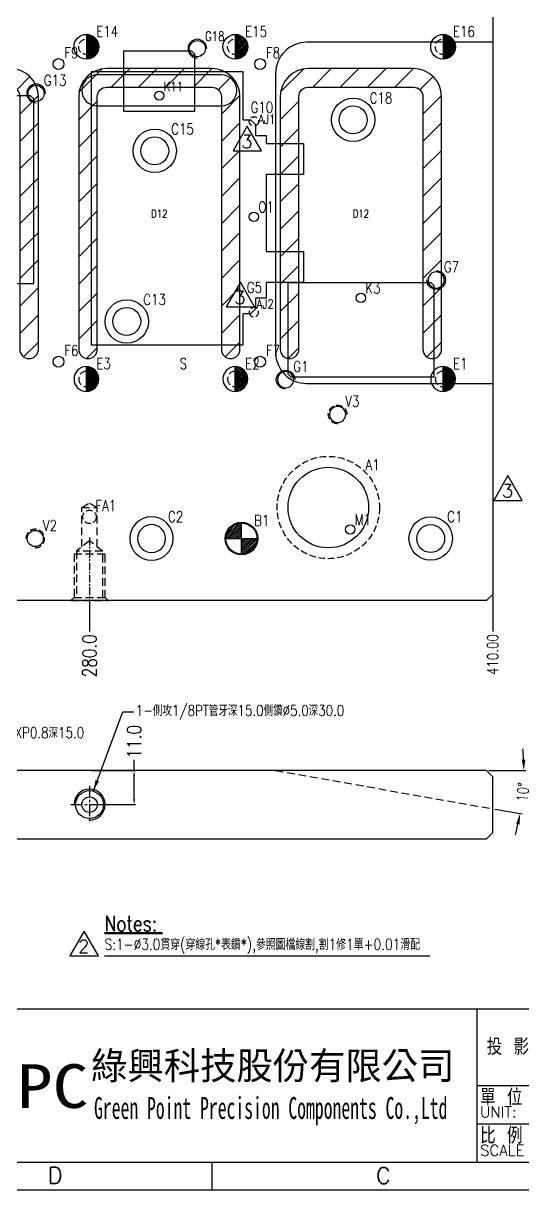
# Model space of a CAD drawing. Extents: x 13099 to 13821, y -3003 to -1672.
# Drawn here: x 13416.3 to 13577.3, y -3002.9 to -2626.9 of the extents above; entities that cross this region are included whole.
import ezdxf
from ezdxf.enums import TextEntityAlignment as Align

# ---------------------------------------------------------------- set-up
doc = ezdxf.new("R2010")
doc.units = 0
doc.header["$MEASUREMENT"] = 0
for name, pattern in [('CENTER', [2, 1.25, -0.25, 0.25, -0.25]), ('DASHED', [0.75, 0.5, -0.25]), ('LIFE-1', [0.5, 0.35, -0.15])]:
    doc.linetypes.add(name, pattern=pattern)
doc.layers.get('0').update_dxf_attribs({"linetype": 'CONTINUOUS'})
doc.layers.get('Defpoints').update_dxf_attribs({"linetype": 'CONTINUOUS'})
for name, color, linetype in [('-D', 4, 'CONTINUOUS'), ('-D1', 1, 'CONTINUOUS'), ('-DDASH', 222, 'DASHED'), ('-DDIM', 6, 'CONTINUOUS'), ('BORD', 4, 'CONTINUOUS'), ('GG', 1, 'LIFE-1'), ('M2', 7, 'CONTINUOUS'), ('MHAT', 5, 'CONTINUOUS'), ('MM', 1, 'CONTINUOUS'), ('WIR', 4, 'CONTINUOUS')]:
    doc.layers.add(name, color=color, linetype=linetype)
doc.styles.add('AEH', font='ROMANS.shx', dxfattribs={"width": 0.8, "bigfont": 'ae.shx'})
doc.styles.add('ROMANS', font='ROMANS')
doc.styles.add('型式1', font='KAIU.TTF', dxfattribs={"width": 0.8})
doc.dimstyles.get("Standard").update_dxf_attribs({"dimtxt": 2.5, "dimasz": 1.8, "dimexe": 0.5, "dimexo": 0.5, "dimgap": 0.6, "dimtad": 0, "dimzin": 0, "dimdsep": 46, "dimtxsty": 'AEH', "dimcen": 0, "dimclrd": 256, "dimazin": 0, "dimtp": -0.008, "dimtm": 0.005, "dimtfac": 0.5, "dimtdec": 3, "dimtofl": 0, "dimtmove": 0, "dimatfit": 3, "dimfxl": 0, "dimtolj": 1, "dimtzin": 0, "dimlwd": -1, "dimlwe": -1, "dimarcsym": 0})

# ---------------------------------------------------------------- blocks, each defined once
blk = doc.blocks.new('A3BORD')
at = {"layer": 'BORD', "color": 7}
blk.add_line((1115.29, -569.3), (1115.29, -574.3), dxfattribs=at)
blk.add_lwpolyline([(900.74, -291.41), (900.74, -574.3), (1310.29, -574.3), (1310.29, -291.41)], close=True, dxfattribs=at)
at = {"layer": 'BORD'}
blk.add_lwpolyline([(905.74, -296.41), (905.74, -569.3), (1305.29, -569.3), (1305.29, -296.41)], close=True, dxfattribs=at)
at = {"layer": 'BORD', "color": 7, "style": 'ROMANS'}
for s, p in [('D', (1085.29, -573.17)), ('C', (1145.29, -573.22))]:
    blk.add_text(s, height=3, dxfattribs=at).set_placement(p)
blk = doc.blocks.new('-A30')
at = {"layer": 'BORD', "color": 4}
for p, q in [((404.55, 33), (5, 33)), ((263, 33), (263, 5)), ((404.55, 19), (263, 19)), ((404.55, 12), (263, 12))]:
    blk.add_line(p, q, dxfattribs=at)
blk.add_blockref('A3BORD', (-900.74, 574.3), dxfattribs=at)
at = {"layer": 'BORD', "color": 4, "ltscale": 6, "style": 'AEH'}
blk.add_text('投 影', height=3, dxfattribs=at).set_placement((264.81, 27.64), align=Align.TOP_LEFT)
at = {"layer": 'BORD', "color": 7, "style": '型式1', "width": 0.939233}
blk.add_text('綠興科技股份有限公司', height=5, dxfattribs=at).set_placement((192.48, 20.17), (258.9, 20.17), align=Align.FIT)
at = {"layer": 'BORD', "color": 7, "ltscale": 6, "style": '型式1', "width": 1.15345}
blk.add_text('GPPC', height=8, dxfattribs=at).set_placement((165.84, 14.94), (191.95, 14.94), align=Align.FIT)
at = {"layer": 'BORD', "color": 2, "style": '型式1', "width": 0.571104}
blk.add_text('Green Point Precision Components Co.,Ltd', height=4, dxfattribs=at).set_placement((193, 12.94), (257.62, 12.94), align=Align.FIT)
at = {"layer": 'BORD', "ltscale": 6, "style": 'AEH'}
for s, p in [('單 位', (263.6, 18.4)), ('比 例', (263.6, 11.4))]:
    blk.add_text(s, height=3, dxfattribs=at).set_placement(p, align=Align.TOP_LEFT)
at = {"layer": 'BORD', "color": 2, "ltscale": 6, "style": 'AEH'}
for s, p in [('UNIT:', (263.6, 12.6)), ('SCALE', (263.6, 5.6))]:
    blk.add_text(s, height=2, dxfattribs=at).set_placement(p, align=Align.BOTTOM_LEFT)
blk = doc.blocks.new('G-D1')
at = {"layer": 'MM', "color": 2, "ltscale": 6}
blk.add_circle((0, 0), 2.6, dxfattribs=at)
at = {"layer": 'MM', "ltscale": 6}
blk.add_arc((0, 0), 3, 90, 0, dxfattribs=at)
at = {"layer": 'M2', "ltscale": 6, "style": 'AEH', "flags": 3}
for tag in ['REMARK', 'LMODE', 'LDEPTH', 'LTAPE', 'LOSIZE', 'LSIZE', 'LITEM']:
    blk.add_attdef(tag, text='', height=0.01, dxfattribs=at).set_placement((0, 0), align=Align.CENTER)
blk = doc.blocks.new('C-D1')
at = {"layer": 'MM', "color": 2, "ltscale": 6}
for radius in [7, 4.5]:
    blk.add_circle((0, 0), radius, dxfattribs=at)
at = {"layer": 'M2', "ltscale": 6, "style": 'AEH', "flags": 3}
for tag in ['LTAPE', 'REMARK', 'LDEPTH', 'LOSIZE', 'LSIZE', 'LITEM']:
    blk.add_attdef(tag, text='', height=0.01, dxfattribs=at).set_placement((0, 0), align=Align.CENTER)
blk = doc.blocks.new('c10w')
at = {"layer": 'WIR'}
blk.add_circle((0, 0), 5, dxfattribs=at)
blk = doc.blocks.new('A-D20')
at = {"layer": 'GG', "color": 7, "ltscale": 6}
blk.add_circle((0, 0), 16.5, dxfattribs=at)
at = {"layer": 'WIR', "ltscale": 6, "xscale": 2.599999999999994, "yscale": 2.600000000000001, "zscale": 2.6}
blk.add_blockref('c10w', (0, 0), dxfattribs=at)
at = {"layer": 'M2', "ltscale": 6, "style": 'AEH', "flags": 3}
for tag in ['QSIZE', 'LITEM', 'DSIZE2', 'DSIZE1', 'LMODE', 'LSIZE', 'REMARK', 'QSIZE1', 'LOSIZE', 'LITEM', 'DUD']:
    blk.add_attdef(tag, text='', height=0.01, dxfattribs=at).set_placement((0, 0), align=Align.CENTER)
blk = doc.blocks.new('M-D')
at = {"layer": 'WIR', "ltscale": 6}
blk.add_circle((0, 0), 1.5, dxfattribs=at)
at = {"layer": 'M2', "ltscale": 6, "style": 'AEH', "flags": 3}
for tag in ['REMARK', 'LITEM', 'LMODE', 'LDEPTH', 'LSIZE']:
    blk.add_attdef(tag, text='', height=0.01, dxfattribs=at).set_placement((0, 0), align=Align.CENTER)
blk = doc.blocks.new('V-D')
at = {"layer": 'GG', "color": 3, "linetype": 'Continuous', "ltscale": 6}
blk.add_circle((0, 0), 2.6, dxfattribs=at)
at = {"layer": 'GG', "ltscale": 6}
blk.add_arc((0, 0), 3, 90, 360, dxfattribs=at)
at = {"layer": 'M2', "ltscale": 6, "style": 'AEH', "flags": 3}
for tag in ['LDEPTH', 'LMODE', 'LTAPE', 'LOSIZE', 'LSIZE', 'REMARK', 'LITEM']:
    blk.add_attdef(tag, text='', height=0.01, dxfattribs=at).set_placement((0, 0), align=Align.CENTER)
blk = doc.blocks.new('*X6')
at = {"color": 0}
for p, q in [((205.56, 34.17), (205.58, 34.2)), ((205.56, 33.55), (206.16, 34.16)), ((205.56, 32.93), (206.69, 34.07)), ((205.56, 32.31), (207.17, 33.93)), ((205.56, 31.7), (207.61, 33.75)), ((205.56, 31.08), (208.02, 33.55)), ((205.56, 30.46), (208.4, 33.31)), ((205.56, 29.84), (208.76, 33.04)), ((205.56, 29.22), (209.08, 32.74)), ((205.56, 28.6), (209.38, 32.42)), ((205.56, 27.98), (209.65, 32.07)), ((205.56, 27.36), (209.89, 31.7)), ((205.56, 26.75), (210.1, 31.29)), ((205.56, 26.13), (210.28, 30.85)), ((205.56, 25.51), (210.42, 30.37)), ((205.56, 24.89), (210.51, 29.85)), ((205.56, 24.27), (210.56, 29.27)), ((206.13, 24.23), (210.52, 28.62)), ((206.9, 24.38), (210.37, 27.85)), ((207.95, 24.81), (209.95, 26.81))]:
    blk.add_line(p, q, dxfattribs=at)
blk = doc.blocks.new('ls10w')
at = {"layer": 'MM'}
blk.add_line((0, 5), (0, -5), dxfattribs=at)
at = {"layer": 'WIR'}
blk.add_circle((0, 0), 5, dxfattribs=at)
at = {"layer": 'MHAT'}
blk.add_blockref('*X6', (-205.56, -29.2), dxfattribs=at)
blk = doc.blocks.new('E-D8')
at = {"layer": 'GG', "ltscale": 6}
blk.add_circle((0, 0), 2.5, dxfattribs=at)
at = {"layer": 'WIR', "ltscale": 6, "xscale": 0.7999999999999972, "yscale": 0.7999999999999972, "zscale": 0.8}
blk.add_blockref('ls10w', (0, 0), dxfattribs=at)
at = {"layer": 'M2', "ltscale": 6, "style": 'AEH', "flags": 3}
for tag in ['QSIZE1', 'QSIZE2', 'QSIZE', 'LSIZE', 'REMARK', 'LOSIZE', 'LITEM']:
    blk.add_attdef(tag, text='', height=0.01, dxfattribs=at).set_placement((0, 0), align=Align.CENTER)
blk = doc.blocks.new('F23-E938-0B-070420')
at = {"layer": 'GG', "ltscale": 6}
blk.add_circle((0, 0), 2.15, dxfattribs=at)
at = {"layer": 'M2', "ltscale": 6, "style": 'AEH', "width": 0.8, "flags": 3}
for tag in ['REMARK', 'LMODE', 'LDEPTH', 'LITEM', 'LSIZE']:
    blk.add_attdef(tag, text='', height=0.01, dxfattribs=at).set_placement((0, 0), align=Align.CENTER)
blk = doc.blocks.new('F-D3')
at = {"layer": 'MM', "ltscale": 6}
blk.add_circle((0, 0), 1.75, dxfattribs=at)
at = {"layer": 'M2', "ltscale": 6, "style": 'AEH', "flags": 3}
for tag in ['QSIZE', 'REMARK', 'LITEM', 'LMODE', 'LDEPTH', 'LSIZE']:
    blk.add_attdef(tag, text='', height=0.01, dxfattribs=at).set_placement((0, 0), align=Align.CENTER)
blk = doc.blocks.new('*X9')
at = {"color": 0}
for p, q in [((59.29, 64.86), (64.03, 69.6)), ((59.37, 65.56), (63.33, 69.51)), ((59.63, 66.43), (62.45, 69.26)), ((59.66, 64.61), (64.28, 69.23)), ((60.27, 64.61), (64.28, 68.61)), ((60.89, 64.61), (64.28, 67.99)), ((61.51, 64.61), (64.28, 67.37)), ((62.13, 64.61), (64.28, 66.76)), ((62.75, 64.61), (64.28, 66.14)), ((63.37, 64.61), (64.28, 65.52)), ((63.99, 64.61), (64.28, 64.9)), ((64.28, 64.28), (64.61, 64.61)), ((64.28, 63.66), (65.22, 64.61)), ((64.28, 63.04), (65.84, 64.61)), ((64.28, 62.43), (66.46, 64.61)), ((64.28, 61.81), (67.08, 64.61)), ((64.28, 61.19), (67.7, 64.61)), ((64.28, 60.57), (68.32, 64.61)), ((64.28, 59.95), (68.94, 64.61)), ((64.56, 59.61), (69.27, 64.32)), ((65.27, 59.71), (69.18, 63.61)), ((66.16, 59.97), (68.92, 62.73))]:
    blk.add_line(p, q, dxfattribs=at)
blk = doc.blocks.new('ro10w')
at = {"layer": 'MM'}
for p, q in [((0, 5), (0, -5)), ((5, 0), (-5, 0))]:
    blk.add_line(p, q, dxfattribs=at)
at = {"layer": 'WIR'}
blk.add_circle((0, 0), 5, dxfattribs=at)
at = {"layer": 'MHAT'}
blk.add_blockref('*X9', (-64.28, -64.61), dxfattribs=at)
blk = doc.blocks.new('B-D111')
at = {"layer": 'MM', "color": 7, "ltscale": 6}
blk.add_circle((0, 0), 5.25, dxfattribs=at)
at = {"layer": 'WIR', "ltscale": 6}
blk.add_blockref('ro10w', (0, 0), dxfattribs=at)
at = {"layer": 'M2', "ltscale": 6, "style": 'AEH', "width": 0.8, "flags": 3}
for tag in ['REMARK', 'QSIZE1', 'DSIZE2', 'DSIZE1', 'LOSIZE', 'QSIZE', 'DUD', 'LSIZE', 'LITEM']:
    blk.add_attdef(tag, text='', height=0.01, dxfattribs=at).set_placement((0, 0), align=Align.CENTER)
blk = doc.blocks.new('K67-E938-0B-070516')
at = {"layer": 'WIR', "ltscale": 6}
blk.add_circle((0, 0), 1.5, dxfattribs=at)
at = {"layer": 'M2', "ltscale": 6, "style": 'AEH', "width": 0.8, "flags": 3}
for tag in ['REMARK', 'LMODE', 'LDEPTH', 'LITEM', 'LSIZE']:
    blk.add_attdef(tag, text='', height=0.01, dxfattribs=at).set_placement((0, 0), align=Align.CENTER)
blk = doc.blocks.new('O54-E938-0B-070516')
at = {"layer": 'WIR', "ltscale": 6}
blk.add_circle((0, 0), 1.5, dxfattribs=at)
at = {"layer": 'M2', "ltscale": 6, "style": 'AEH', "width": 0.8, "flags": 3}
for tag in ['REMARK', 'LMODE', 'LDEPTH', 'LITEM', 'LSIZE']:
    blk.add_attdef(tag, text='', height=0.01, dxfattribs=at).set_placement((0, 0), align=Align.CENTER)
blk = doc.blocks.new('*D46')
at = {"layer": '-DDIM', "ltscale": 6}
blk.add_line((13567.6, -2811.47), (13567.6, -2822.97), dxfattribs=at)
at = {"layer": 'Defpoints', "color": 0, "ltscale": 6}
for p in [(13567.6, -2810.97), (13157.6, -2812.97), (13567.6, -2822.97)]:
    blk.add_point(p, dxfattribs=at)
at = {"layer": '-DDIM', "color": 0, "ltscale": 6, "insert": (13567.6, -2830.4), "char_height": 3.5, "attachment_point": 5, "rotation": 90, "style": 'AEH'}
blk.add_mtext('\\A1;410.00', dxfattribs=at)
blk = doc.blocks.new('*D51')
at = {"layer": '-DDIM', "ltscale": 6}
for p, q in [((13451.97, -2867.75), (13451.97, -2864.31)), ((13451.97, -2876.95), (13451.97, -2869.55))]:
    blk.add_line(p, q, dxfattribs=at)
at = {"layer": '-DDIM', "color": 0, "ltscale": 6}
for p, q in [((13438.1, -2867.75), (13452.47, -2867.75)), ((13438.1, -2878.75), (13452.47, -2878.75))]:
    blk.add_line(p, q, dxfattribs=at)
at = {"layer": '-DDIM', "ltscale": 6}
for points in [[(13451.67, -2869.55), (13452.27, -2869.55), (13451.97, -2867.75)], [(13451.67, -2876.95), (13452.27, -2876.95), (13451.97, -2878.75)]]:
    blk.add_solid(points, dxfattribs=at)
at = {"layer": 'Defpoints', "color": 0, "ltscale": 6}
for p in [(13437.6, -2867.75), (13451.97, -2867.75), (13437.6, -2878.75)]:
    blk.add_point(p, dxfattribs=at)
at = {"layer": '-DDIM', "color": 0, "ltscale": 6, "insert": (13451.97, -2858.49), "char_height": 4.5, "attachment_point": 5, "rotation": 90, "style": 'AEH'}
blk.add_mtext('\\A1;11.0', dxfattribs=at)
blk = doc.blocks.new('*D54')
at = {"layer": '-DDIM', "color": 0, "ltscale": 6}
blk.add_line((13437.6, -2813.47), (13437.6, -2822.97), dxfattribs=at)
at = {"layer": 'Defpoints', "color": 0, "ltscale": 6}
for p in [(13157.6, -2812.97), (13437.6, -2812.97), (13437.6, -2822.97)]:
    blk.add_point(p, dxfattribs=at)
at = {"layer": '-DDIM', "color": 0, "ltscale": 6, "insert": (13437.6, -2830.77), "char_height": 4.5, "attachment_point": 5, "rotation": 90, "style": 'AEH'}
blk.add_mtext('\\A1;280.0', dxfattribs=at)
blk = doc.blocks.new('*D55')
at = {"layer": '-DDIM', "ltscale": 6}
for p, q in [((13566.3, -2867.75), (13578.33, -2867.75)), ((13568.29, -2880.22), (13577.1, -2881.77))]:
    blk.add_line(p, q, dxfattribs=at)
for start, end in [(2.5059, 5.0119), (344.9881, 347.4941)]:
    blk.add_arc((13497.6, -2867.75), 80.03, start, end, dxfattribs=at)
for points in [[(13578.13, -2864.24), (13576.97, -2864.27), (13577.63, -2867.75)], [(13575.16, -2884.97), (13576.3, -2885.2), (13576.41, -2881.65)]]:
    blk.add_solid(points, dxfattribs=at)
at = {"layer": 'Defpoints', "color": 0, "ltscale": 6}
for p in [(13159.6, -2867.75), (13497.6, -2867.75), (13565.6, -2867.75), (13567.6, -2880.1), (13577.09, -2877.04)]:
    blk.add_point(p, dxfattribs=at)
at = {"layer": '-DDIM', "color": 0, "ltscale": 6, "insert": (13577.32, -2874.73), "char_height": 3.5, "attachment_point": 5, "rotation": 85, "style": 'AEH'}
blk.add_mtext('\\A1;10°', dxfattribs=at)
blk = doc.blocks.new('AJ')
at = {"layer": 'GG', "ltscale": 6}
blk.add_circle((0, 0), 1.5, dxfattribs=at)
at = {"layer": 'M2', "ltscale": 6, "style": 'AEH', "width": 0.8, "flags": 3}
for tag in ['LDEPTH', 'LMODE', 'REMARK', 'LSIZE', 'LITEM']:
    blk.add_attdef(tag, text='', height=0.01, dxfattribs=at).set_placement((0, 0), align=Align.CENTER)

msp = doc.modelspace()

# ---------------------------------------------------------------- hatches: boundary and pattern name
at = {"layer": '-DDASH', "linetype": 'ByBlock', "ltscale": 6}
h = msp.add_hatch(dxfattribs=at)
h.set_pattern_fill('ANSI31', color=256, scale=50, style=0)
h.set_pattern_definition([(45, (12184.6995, 1089.7376), (-4.419417, 4.419417), [])])
edge = h.paths.add_edge_path()
edge.add_arc((13412.0965, -2650.4714), 9, 0, 90)
edge.add_line((13412.0965, -2641.4714), (13378.0965, -2641.4714))
edge.add_arc((13378.0965, -2650.4714), 9, 90, 180)
edge.add_line((13369.0965, -2650.4714), (13369.0965, -2731.9714))
edge.add_arc((13372.0965, -2731.9714), 3, 180, 360)
edge.add_line((13375.0965, -2731.9714), (13375.0965, -2650.4714))
edge.add_arc((13378.0965, -2650.4714), 3, 90, 180, ccw=False)
edge.add_line((13378.0965, -2647.4714), (13412.0965, -2647.4714))
edge.add_arc((13412.0965, -2650.4714), 3, 0, 90, ccw=False)
edge.add_line((13415.0965, -2650.4714), (13415.0965, -2731.9714))
edge.add_arc((13418.0965, -2731.9714), 3, 180, 360)
edge.add_line((13421.0965, -2731.9714), (13421.0965, -2650.4714))
h = msp.add_hatch(dxfattribs=at)
h.set_pattern_fill('ANSI31', color=256, scale=50, style=0)
h.set_pattern_definition([(45, (12249.6995, 1089.7376), (-4.419417, 4.419417), [])])
edge = h.paths.add_edge_path()
edge.add_arc((13477.0965, -2650.4714), 9, 0, 90)
edge.add_line((13477.0965, -2641.4714), (13443.0965, -2641.4714))
edge.add_arc((13443.0965, -2650.4714), 9, 90, 180)
edge.add_line((13434.0965, -2650.4714), (13434.0965, -2731.9714))
edge.add_arc((13437.0965, -2731.9714), 3, 180, 360)
edge.add_line((13440.0965, -2731.9714), (13440.0965, -2650.4714))
edge.add_arc((13443.0965, -2650.4714), 3, 90, 180, ccw=False)
edge.add_line((13443.0965, -2647.4714), (13477.0965, -2647.4714))
edge.add_arc((13477.0965, -2650.4714), 3, 0, 90, ccw=False)
edge.add_line((13480.0965, -2650.4714), (13480.0965, -2731.9714))
edge.add_arc((13483.0965, -2731.9714), 3, 180, 360)
edge.add_line((13486.0965, -2731.9714), (13486.0965, -2650.4714))
h = msp.add_hatch(dxfattribs=at)
h.set_pattern_fill('ANSI31', color=256, scale=50, style=0)
h.set_pattern_definition([(45, (12314.6995, 1089.7376), (-4.419417, 4.419417), [])])
edge = h.paths.add_edge_path()
edge.add_arc((13542.0965, -2650.4714), 9, 0, 90)
edge.add_line((13542.0965, -2641.4714), (13508.0965, -2641.4714))
edge.add_arc((13508.0965, -2650.4714), 9, 90, 180)
edge.add_line((13499.0965, -2650.4714), (13499.0965, -2731.9714))
edge.add_arc((13502.0965, -2731.9714), 3, 180, 360)
edge.add_line((13505.0965, -2731.9714), (13505.0965, -2650.4714))
edge.add_arc((13508.0965, -2650.4714), 3, 90, 180, ccw=False)
edge.add_line((13508.0965, -2647.4714), (13542.0965, -2647.4714))
edge.add_arc((13542.0965, -2650.4714), 3, 0, 90, ccw=False)
edge.add_line((13545.0965, -2650.4714), (13545.0965, -2731.9714))
edge.add_arc((13548.0965, -2731.9714), 3, 180, 360)
edge.add_line((13551.0965, -2731.9714), (13551.0965, -2650.4714))

# ---------------------------------------------------------------- linework, layer by layer
at = {"layer": '-D', "color": 1, "linetype": 'CENTER', "ltscale": 2}
msp.add_line((13437.5965, -2792.6714), (13437.5965, -2813.9714), dxfattribs=at)
at = {"layer": '-D', "color": 1, "linetype": 'CENTER', "ltscale": 3}
for p, q in [((13437.5965, -2872.7527), (13437.5965, -2884.7527)), ((13431.5965, -2878.7527), (13443.5965, -2878.7527))]:
    msp.add_line(p, q, dxfattribs=at)
at = {"layer": '-D', "ltscale": 6}
for points in [[(13565.5965, -2812.9714), (13159.5965, -2812.9714), (13157.5965, -2810.9714), (13157.5965, -2564.9714), (13159.5965, -2562.9714), (13565.5965, -2562.9714), (13567.5965, -2564.9714), (13567.5965, -2810.9714)], [(13448.5965, -2635.7783), (13448.5965, -2655.1783), (13471.5965, -2655.1783), (13471.5965, -2636.7783), (13470.5965, -2635.7783)], [(13418.5965, -2650.2292), (13370.5965, -2650.2292), (13370.5965, -2709.7292), (13371.5965, -2710.7292), (13419.5965, -2710.7292), (13419.5965, -2651.2292)], [(13501.5965, -2739.9714), (13501.5965, -2710.3714), (13547.5965, -2710.3714), (13548.5965, -2711.3714), (13548.5965, -2740.9714), (13502.5965, -2740.9714)], [(13157.5965, -2869.7527), (13157.5965, -2887.7527), (13159.5965, -2889.7527), (13565.5965, -2889.7527), (13567.5965, -2887.7527), (13567.5965, -2869.7527), (13565.5965, -2867.7527), (13159.5965, -2867.7527)]]:
    msp.add_lwpolyline(points, close=True, dxfattribs=at)
for points in [[(13567.5965, -2632.9714), (13507.5965, -2632.9714, 0.41421356), (13497.5965, -2642.9714), (13497.5965, -2732.9714, 0.41421356), (13507.5965, -2742.9714), (13567.5965, -2742.9714)], [(13487.0965, -2657.9714), (13489.5137, -2657.9714, -0.19891237), (13489.6551, -2658.03), (13491.0379, -2659.4128, -0.19891237), (13491.0965, -2659.5542), (13491.0965, -2662.9714), (13494.5965, -2662.9714), (13494.5965, -2665.5714), (13506.5965, -2665.5714), (13506.5965, -2675.5714), (13494.5965, -2675.5714), (13494.5965, -2700.3714), (13506.5965, -2700.3714), (13506.5965, -2710.3714), (13494.5965, -2710.3714), (13494.5965, -2715.4714), (13491.0965, -2715.4714), (13491.0965, -2718.8885, -0.19891237), (13491.0379, -2719.03), (13489.6551, -2720.4128, -0.19891237), (13489.5137, -2720.4714), (13487.0965, -2720.4714)]]:
    msp.add_lwpolyline(points, format="xyb", dxfattribs=at)
msp.add_lwpolyline([(13440.0965, -2643.4714, 1), (13440.0965, -2653.4714), (13480.0965, -2653.4714, 1), (13480.0965, -2643.4714)], format="xyb", close=True, dxfattribs=at)
msp.add_lwpolyline([(13487.0965, -2657.9714), (13487.0965, -2642.4792), (13438.0965, -2642.4792), (13438.0965, -2730.4792), (13487.0965, -2730.4792), (13487.0965, -2720.4714)], dxfattribs=at)
at = {"layer": '-D'}
for radius in [4.5, 2.5]:
    msp.add_circle((13437.5965, -2878.7527), radius, dxfattribs=at)
msp.add_arc((13437.5965, -2878.7527), 5, 270, 180, dxfattribs=at)
at = {"layer": '-DDASH', "ltscale": 5}
for p, q in [((13435.0965, -2782.9714), (13437.5965, -2781.528)), ((13437.5965, -2781.528), (13440.0965, -2782.9714)), ((13435.0965, -2795.6714), (13435.0965, -2782.9714)), ((13435.0965, -2782.9714), (13440.0965, -2782.9714)), ((13440.0965, -2795.6714), (13440.0965, -2782.9714)), ((13437.5965, -2793.6714), (13433.3465, -2797.0714)), ((13441.8465, -2797.0714), (13437.5965, -2793.6714)), ((13433.3465, -2797.0714), (13433.3465, -2811.9714)), ((13441.8465, -2797.0714), (13433.3465, -2797.0714)), ((13441.8465, -2811.9714), (13441.8465, -2797.0714)), ((13432.5965, -2797.9714), (13432.5965, -2811.9714)), ((13442.5965, -2797.9714), (13432.5965, -2797.9714)), ((13442.5965, -2811.9714), (13442.5965, -2797.9714)), ((13431.5965, -2812.9714), (13432.5965, -2811.9714)), ((13432.5965, -2811.9714), (13442.5965, -2811.9714)), ((13442.5965, -2811.9714), (13443.5965, -2812.9714)), ((13431.5965, -2812.9714), (13443.5965, -2812.9714)), ((13497.5965, -2867.7527), (13567.5965, -2880.0956))]:
    msp.add_line(p, q, dxfattribs=at)
at = {"layer": '-DDASH', "linetype": 'ByBlock', "ltscale": 6}
for points in [[(13421.0965, -2650.4714, 0.41421356), (13412.0965, -2641.4714), (13378.0965, -2641.4714, 0.41421356), (13369.0965, -2650.4714), (13369.0965, -2731.9714, 1), (13375.0965, -2731.9714), (13375.0965, -2650.4714, -0.41421356), (13378.0965, -2647.4714), (13412.0965, -2647.4714, -0.41421356), (13415.0965, -2650.4714), (13415.0965, -2731.9714, 1), (13421.0965, -2731.9714)], [(13486.0965, -2650.4714, 0.41421356), (13477.0965, -2641.4714), (13443.0965, -2641.4714, 0.41421356), (13434.0965, -2650.4714), (13434.0965, -2731.9714, 1), (13440.0965, -2731.9714), (13440.0965, -2650.4714, -0.41421356), (13443.0965, -2647.4714), (13477.0965, -2647.4714, -0.41421356), (13480.0965, -2650.4714), (13480.0965, -2731.9714, 1), (13486.0965, -2731.9714)], [(13551.0965, -2650.4714, 0.41421356), (13542.0965, -2641.4714), (13508.0965, -2641.4714, 0.41421356), (13499.0965, -2650.4714), (13499.0965, -2731.9714, 1), (13505.0965, -2731.9714), (13505.0965, -2650.4714, -0.41421356), (13508.0965, -2647.4714), (13542.0965, -2647.4714, -0.41421356), (13545.0965, -2650.4714), (13545.0965, -2731.9714, 1), (13551.0965, -2731.9714)]]:
    msp.add_lwpolyline(points, format="xyb", close=True, dxfattribs=at)
at = {"layer": '-DDIM', "ltscale": 6}
for p, q in [((13442.4423, -2919.9675), (13461.1047, -2919.9675)), ((13442.4423, -2920.3275), (13461.1047, -2920.3275)), ((13442.4423, -2927.5275), (13547.3578, -2927.5275))]:
    msp.add_line(p, q, dxfattribs=at)
at = {"layer": 'BORD', "color": 2, "ltscale": 6}
for points in [[(13488.4671, -2660.0274), (13483.8654, -2667.9977), (13493.0687, -2667.9977)], [(13486.2398, -2710.3345), (13481.6382, -2718.3048), (13490.8414, -2718.3048)], [(13572.5236, -2772.6897), (13567.9219, -2780.6599), (13577.1252, -2780.6599)], [(13435.8407, -2919.5572), (13431.239, -2927.5275), (13440.4423, -2927.5275)]]:
    msp.add_lwpolyline(points, close=True, dxfattribs=at)

# ---------------------------------------------------------------- block references
at = {"layer": '-D', "ltscale": 6}
for name, p in [('E-D8', (13436.5965, -2634.4214)), ('E-D8', (13484.5965, -2634.4214)), ('E-D8', (13551.5965, -2634.4214)), ('F-D3', (13427.5965, -2639.9714)), ('F-D3', (13492.5965, -2639.9714)), ('K67-E938-0B-070516', (13460.0965, -2650.1783)), ('C-D1', (13522.5965, -2657.9714)), ('AJ', (13490.5965, -2658.4714)), ('C-D1', (13458.6158, -2667.9714)), ('O54-E938-0B-070516', (13490.5965, -2689.2214)), ('K67-E938-0B-070516', (13525.0965, -2715.3714)), ('C-D1', (13449.5965, -2722.9714)), ('F-D3', (13427.5965, -2735.9714)), ('F-D3', (13492.5965, -2735.9714)), ('F23-E938-0B-070420', (13437.5965, -2785.9714))]:
    msp.add_blockref(name, p, dxfattribs=at)
for name, p, rotation in [('G-D1', (13472.3693, -2635.0055), 270), ('G-D1', (13420.3693, -2649.4564), 270), ('A-D20', (13514.5965, -2782.9714), 180), ('C-D1', (13547.5965, -2792.9714), 180), ('V-D', (13420.0965, -2792.9714), 180), ('B-D111', (13486.5965, -2792.9714), 180), ('M-D', (13521.6676, -2790.0425), 180)]:
    msp.add_blockref(name, p, dxfattribs=dict(at, rotation=rotation))
at = {"layer": '-D', "ltscale": 6, "xscale": -1}
msp.add_blockref('G-D1', (13549.3693, -2709.5986), dxfattribs=at)
at = {"layer": '-D', "ltscale": 6, "xscale": -1, "rotation": 180}
for name, p in [('AJ', (13490.5965, -2719.9714)), ('E-D8', (13436.5965, -2741.5214)), ('E-D8', (13484.5965, -2741.5214)), ('E-D8', (13551.5965, -2741.5214)), ('G-D1', (13500.8237, -2741.7442)), ('V-D', (13517.5965, -2752.9714)), ('C-D1', (13457.5965, -2792.9714))]:
    msp.add_blockref(name, p, dxfattribs=at)
at = {"layer": '-D1', "ltscale": 6, "xscale": 1.7630613, "yscale": 1.7630613, "zscale": 1.7630613}
msp.add_blockref('-A30', (13098.7812, -3002.9085), dxfattribs=at)

# ---------------------------------------------------------------- texts
at = {"layer": '-DDIM', "ltscale": 6, "style": 'AEH', "width": 0.8}
for s, height, p in [('E14', 3.5, (13439.7785, -2631.2394)), ('E15', 3.5, (13487.7785, -2631.2394)), ('E16', 3.5, (13554.7785, -2631.2394)), ('G18', 3, (13474.8442, -2632.5306)), ('F9', 3.5, (13429.4704, -2638.0976)), ('F8', 3.5, (13494.4704, -2638.0976)), ('G13', 3.5, (13422.8442, -2646.9815)), ('K11', 3, (13461.5107, -2648.7641)), ('C18', 3.5, (13527.8998, -2652.6681)), ('G10', 3.5, (13489.5265, -2655.6683)), ('AJ1', 3, (13492.0107, -2659.2777)), ('C15', 3.5, (13463.9191, -2662.6681)), ('O1', 3.5, (13492.0107, -2687.8072)), ('G7', 3.5, (13551.8442, -2707.1237)), ('G5', 3.5, (13488.2986, -2713.7693)), ('K3', 3.5, (13526.5107, -2713.9572)), ('C13', 3.5, (13454.8998, -2717.6681)), ('AJ2', 3, (13491.4857, -2718.8458)), ('F6', 3.5, (13429.4704, -2734.0976)), ('F7', 3.5, (13494.4704, -2734.0976)), ('E3', 3.5, (13439.7785, -2738.3394)), ('S', 3.5, (13466.6339, -2738.3394)), ('E2', 3.5, (13487.7785, -2738.3394)), ('G1', 3.5, (13503.2986, -2739.2693)), ('E1', 3.5, (13554.7785, -2738.3394)), ('V3', 3.5, (13520.0714, -2750.4965)), ('A1', 3.5, (13526.6173, -2770.9506)), ('FA1', 3.5, (13439.4704, -2784.0976)), ('C2', 3.5, (13462.8998, -2787.6681)), ('B1', 3.5, (13490.6624, -2788.9055)), ('M1', 3.5, (13523.0818, -2788.6282)), ('C1', 3.5, (13552.8998, -2787.6681)), ('V2', 3.5, (13422.5714, -2790.4965)), ('Notes:', 5.04, (13442.4423, -2919.6075))]:
    msp.add_text(s, height=height, dxfattribs=at).set_placement(p)
for p in [(13460.0965, -2688.2214), (13525.0965, -2688.2214)]:
    msp.add_text('D12', height=2.5, dxfattribs=at).set_placement(p, align=Align.MIDDLE)
at = {"layer": '-DDIM', "char_height": 3.5, "attachment_point": 7, "style": 'AEH'}
for s, insert in [('1-側攻1/8PT管牙深15.0側鑽%%c5.0深30.0', (13452.5007, -2851.3391)), ('\\A1;2-側攻M5XP0.8深15.0', (13396.5007, -2857.3391))]:
    msp.add_mtext(s, dxfattribs=dict(at, insert=insert))
at = {"layer": '-DDIM', "ltscale": 6, "insert": (13442.4423, -2926.8075), "char_height": 3.6, "width": 194.4, "attachment_point": 7, "style": 'AEH'}
msp.add_mtext('S:1-%%c3.0貫穿(穿線孔*表鑽*),參照圖檔線割,割1修1單+0.01滑配', dxfattribs=at)
at = {"layer": 'BORD', "ltscale": 6, "style": 'AEH'}
for s, p in [('3', (13488.3238, -2664.942)), ('3', (13486.0965, -2715.2491)), ('3', (13572.3803, -2777.6043)), ('2', (13435.6974, -2924.4718))]:
    msp.add_text(s, height=4.2313, dxfattribs=at).set_placement(p, align=Align.MIDDLE_CENTER)

# ---------------------------------------------------------------- dimensions: what is measured, and where the dimension line sits
at = {"layer": '-DDIM'}
for feature_location, offset, override, picture, middle in [((13567.5965, -2810.9714), (0, -12), {"dimscale": 1, "dimtxt": 3.5, "dimasz": 1, "dimexo": 0.5, "dimgap": 0.5, "dimtad": 0, "dimjust": 0, "dimtih": 0, "dimtoh": 0, "dimdec": 2, "dimlfac": 1, "dimzin": 3, "dimtxsty": 'AEH', "dimclrd": 256, "dimclre": 256, "dimclrt": 0}, '*D46', (13567.5965, -2830.4047)), ((13437.5965, -2812.9714), (0, -10), {"dimtxt": 4.5, "dimdec": 1}, '*D54', (13437.5965, -2830.7714))]:
    dim = msp.add_ordinate_dim(feature_location=feature_location, offset=offset, dtype=1, origin=(13157.5966, -2812.9714), dimstyle='Standard', override=override, dxfattribs=at)
    dim.commit()
    dim.dimension.update_dxf_attribs({"geometry": picture, "text_midpoint": middle})
dim = msp.add_linear_dim(base=(13451.9746, -2867.7527), p1=(13437.5965, -2878.7527), p2=(13437.5965, -2867.7527), angle=90, dimstyle='Standard', override={"dimtxt": 4.5, "dimdec": 1}, dxfattribs=at)
dim.commit()
dim.dimension.update_dxf_attribs({"geometry": '*D51', "text_midpoint": (13451.9746, -2858.486), "dimtype": 160})
dim = msp.add_angular_dim_2l(base=(13577.0856, -2877.0436), line1=((13565.5965, -2867.7527), (13159.5965, -2867.7527)), line2=((13497.5965, -2867.7527), (13567.5965, -2880.0956)), dimstyle='Standard', override={"dimtxt": 3.5, "dimasz": 3.5, "dimexe": 0.7, "dimexo": 0.7, "dimgap": 0.7, "dimzin": 3, "dimclre": 256, "dimadec": 0}, dxfattribs=at)
dim.commit()
dim.dimension.update_dxf_attribs({"geometry": '*D55', "text_midpoint": (13577.3222, -2874.7278)})

# ---------------------------------------------------------------- leaders
at = {"layer": '-DDIM', "annotation_type": 0, "has_hookline": 1, "hookline_direction": 0, "text_width": 80.3}
for points in [[(13438.8411, -2874.3178), (13448.3646, -2848.8126), (13451.8646, -2848.8126)], [(13384.5272, -2880.9118), (13392.3948, -2855.8829), (13395.8948, -2855.8829)]]:
    msp.add_leader(points, dimstyle='Standard', override={"dimtxt": 3.5, "dimasz": 3.5, "dimexe": 0.7, "dimexo": 0.7, "dimgap": 0.7, "dimzin": 3, "dimclre": 256}, dxfattribs=at)

doc.saveas('drawing.dxf')
